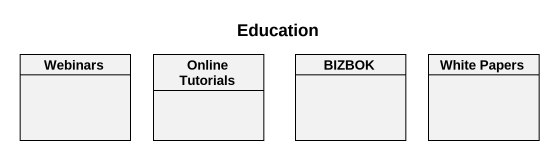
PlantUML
@startuml
title Education
hide circle
hide empty members
class Webinars
class "Online Tutorials" as Online_Tutorials
class BIZBOK
class "White Papers" as White_Papers
@enduml
